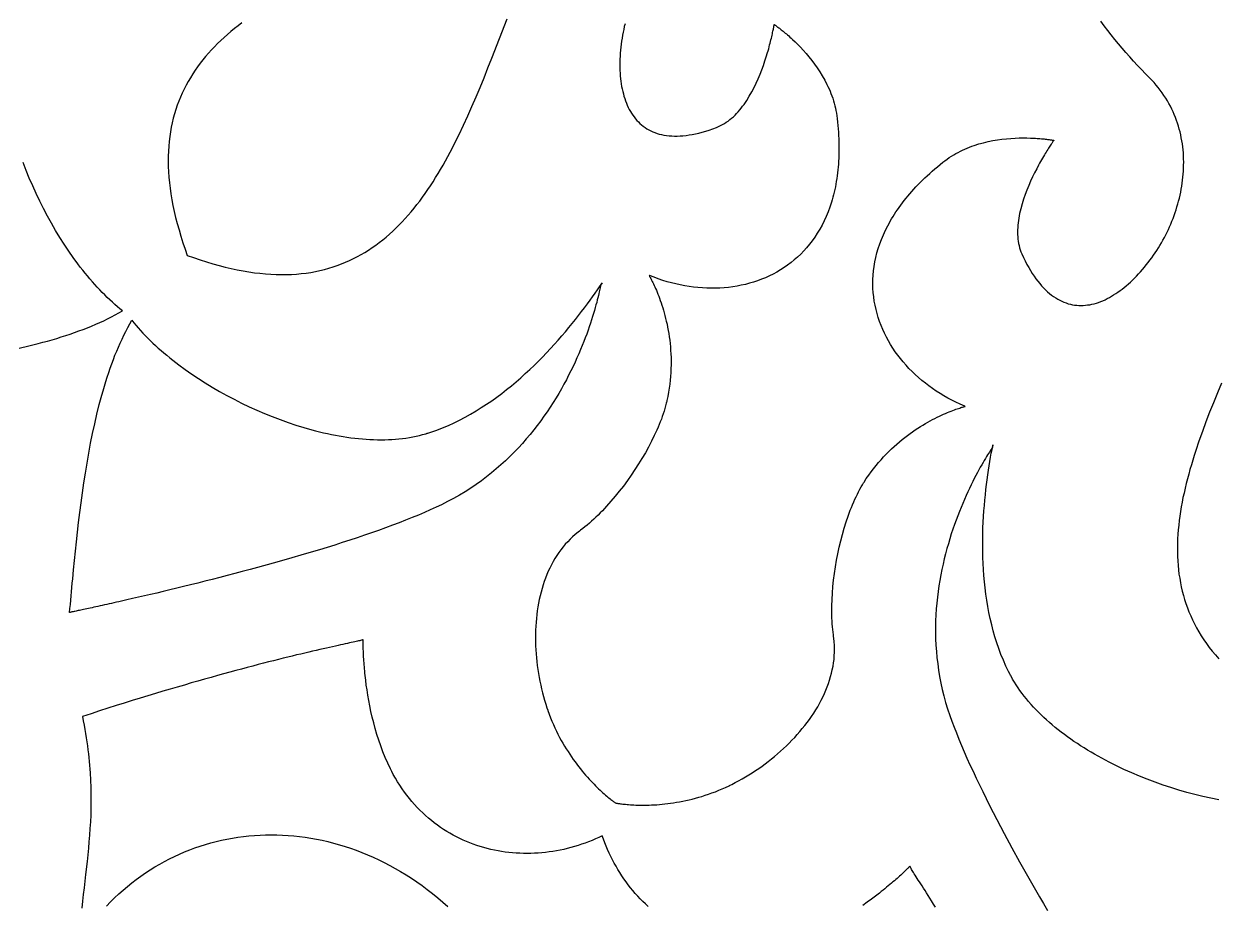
# Model space of a CAD drawing. Extents: x -555 to 555, y -555 to 555.
# Drawn here: x -144.4 to -9.9, y -199.1 to -99.9 of the extents above; entities that cross this region are included whole.
import ezdxf

# ---------------------------------------------------------------- set-up
doc = ezdxf.new("R2010")
doc.units = 0
doc.layers.add('PLAN_1', color=18, linetype='CONTINUOUS')

msp = doc.modelspace()

# ---------------------------------------------------------------- linework, layer by layer
at = {"layer": 'PLAN_1'}
for points in [[(-119.85, -99.8), (-120.26, -100.12), (-120.67, -100.44), (-121.06, -100.76), (-121.45, -101.1), (-121.83, -101.43), (-122.2, -101.78), (-122.56, -102.13), (-122.91, -102.48), (-123.25, -102.84), (-123.59, -103.21), (-123.91, -103.58), (-124.22, -103.96), (-124.53, -104.35), (-124.82, -104.74), (-125.1, -105.14), (-125.37, -105.55), (-125.63, -105.97), (-125.88, -106.39), (-126.11, -106.82), (-126.34, -107.26), (-126.55, -107.7), (-126.75, -108.15), (-126.93, -108.61), (-127.11, -109.08), (-127.27, -109.56), (-127.42, -110.05), (-127.55, -110.54), (-127.68, -111.04), (-127.78, -111.55), (-127.88, -112.07), (-127.96, -112.6), (-128.02, -113.14), (-128.07, -113.69), (-128.11, -114.24), (-128.13, -114.81), (-128.13, -115.39), (-128.12, -115.97), (-128.09, -116.57), (-128.05, -117.17), (-127.99, -117.79), (-127.92, -118.42), (-127.83, -119.05), (-127.72, -119.7), (-127.59, -120.36), (-127.45, -121.03), (-127.29, -121.71), (-127.11, -122.4), (-126.91, -123.1), (-126.7, -123.81), (-126.47, -124.54), (-126.22, -125.28), (-125.99, -125.99), (-125.28, -126.22), (-124.54, -126.47), (-123.81, -126.7), (-123.1, -126.91), (-122.4, -127.11), (-121.71, -127.29), (-121.03, -127.45), (-120.36, -127.59), (-119.7, -127.72), (-119.05, -127.83), (-118.42, -127.92), (-117.79, -127.99), (-117.17, -128.05), (-116.57, -128.09), (-115.97, -128.12), (-115.39, -128.13), (-114.81, -128.13), (-114.24, -128.11), (-113.69, -128.07), (-113.14, -128.02), (-112.6, -127.96), (-112.07, -127.88), (-111.55, -127.78), (-111.04, -127.68), (-110.54, -127.55), (-110.05, -127.42), (-109.56, -127.27), (-109.08, -127.11), (-108.61, -126.93), (-108.15, -126.75), (-107.7, -126.55), (-107.26, -126.34), (-106.82, -126.11), (-106.39, -125.88), (-105.97, -125.63), (-105.55, -125.37), (-105.14, -125.1), (-104.74, -124.82), (-104.35, -124.53), (-103.96, -124.22), (-103.58, -123.91), (-103.21, -123.59), (-102.84, -123.25), (-102.48, -122.91), (-102.13, -122.56), (-101.78, -122.2), (-101.43, -121.83), (-101.1, -121.45), (-100.76, -121.06), (-100.44, -120.67), (-100.12, -120.26), (-99.8, -119.85), (-99.49, -119.43), (-99.18, -119), (-98.88, -118.57), (-98.59, -118.13), (-98.3, -117.68), (-98.01, -117.22), (-97.73, -116.76), (-97.45, -116.29), (-97.17, -115.82), (-96.9, -115.34), (-96.64, -114.85), (-96.37, -114.36), (-96.11, -113.87), (-95.86, -113.37), (-95.35, -112.35), (-94.86, -111.32), (-94.38, -110.27), (-93.91, -109.21), (-93.45, -108.14), (-93, -107.06), (-92.55, -105.97), (-92.11, -104.87), (-91.68, -103.77), (-90.81, -101.56), (-89.96, -99.35)], [(-76.67, -99.89), (-76.75, -100.21), (-76.82, -100.54), (-76.89, -100.86), (-76.95, -101.18), (-77, -101.51), (-77.05, -101.85), (-77.1, -102.2), (-77.14, -102.54), (-77.17, -102.87), (-77.2, -103.21), (-77.22, -103.54), (-77.24, -103.87), (-77.24, -104.2), (-77.25, -104.52), (-77.24, -104.84), (-77.24, -105.15), (-77.22, -105.47), (-77.2, -105.77), (-77.17, -106.08), (-77.14, -106.37), (-77.09, -106.67), (-77.05, -106.96), (-76.99, -107.24), (-76.93, -107.52), (-76.86, -107.8), (-76.79, -108.06), (-76.71, -108.33), (-76.62, -108.58), (-76.52, -108.83), (-76.42, -109.07), (-76.31, -109.31), (-76.19, -109.54), (-76.07, -109.77), (-75.94, -109.98), (-75.8, -110.19), (-75.65, -110.39), (-75.5, -110.59), (-75.34, -110.77), (-75.17, -110.95), (-75, -111.12), (-74.81, -111.28), (-74.62, -111.43), (-74.42, -111.57), (-74.22, -111.71), (-74, -111.83), (-73.78, -111.95), (-73.55, -112.05), (-73.31, -112.15), (-73.06, -112.24), (-72.81, -112.31), (-72.55, -112.38), (-72.28, -112.43), (-72, -112.48), (-71.71, -112.51), (-71.41, -112.53), (-71.11, -112.54), (-70.8, -112.54), (-70.47, -112.53), (-70.14, -112.51), (-69.8, -112.47), (-69.46, -112.42), (-69.1, -112.36), (-68.73, -112.29), (-68.36, -112.2), (-67.98, -112.1), (-67.58, -111.99), (-67.18, -111.86), (-66.77, -111.72), (-66.35, -111.57), (-66.13, -111.47), (-65.9, -111.37), (-65.68, -111.25), (-65.47, -111.13), (-65.26, -110.99), (-65.06, -110.85), (-64.86, -110.69), (-64.66, -110.53), (-64.47, -110.36), (-64.28, -110.18), (-64.1, -110), (-63.93, -109.8), (-63.75, -109.6), (-63.59, -109.4), (-63.42, -109.19), (-63.26, -108.97), (-63.11, -108.75), (-62.96, -108.52), (-62.67, -108.05), (-62.39, -107.57), (-62.14, -107.08), (-61.89, -106.58), (-61.67, -106.08), (-61.46, -105.58), (-61.26, -105.07), (-61.08, -104.58), (-60.91, -104.09), (-60.76, -103.61), (-60.62, -103.15), (-60.55, -102.93), (-60.49, -102.71), (-60.43, -102.5), (-60.38, -102.29), (-60.32, -102.09), (-60.27, -101.9), (-60.23, -101.71), (-60.18, -101.53), (-60.14, -101.36), (-60.11, -101.19), (-60.07, -101.04), (-60.04, -100.89), (-60.01, -100.75), (-59.98, -100.62), (-59.96, -100.51), (-59.94, -100.4), (-59.92, -100.31), (-59.9, -100.22), (-59.89, -100.15), (-59.88, -100.09), (-59.87, -100.04), (-59.87, -100.01), (-59.86, -99.99), (-59.86, -99.98), (-59.86, -99.98), (-59.84, -99.99), (-59.82, -100.01), (-59.79, -100.03), (-59.75, -100.06), (-59.7, -100.09), (-59.65, -100.13), (-59.59, -100.17), (-59.52, -100.23), (-59.44, -100.28), (-59.36, -100.34), (-59.27, -100.41), (-59.17, -100.49), (-59.07, -100.57), (-58.97, -100.65), (-58.86, -100.74), (-58.74, -100.84), (-58.62, -100.94), (-58.49, -101.04), (-58.36, -101.16), (-58.23, -101.27), (-58.09, -101.4), (-57.95, -101.52), (-57.81, -101.66), (-57.51, -101.94), (-57.21, -102.24), (-56.9, -102.55), (-56.59, -102.89), (-56.27, -103.25), (-55.96, -103.62), (-55.64, -104.02), (-55.33, -104.43), (-55.03, -104.85), (-54.74, -105.3), (-54.45, -105.76), (-54.18, -106.23), (-53.93, -106.72), (-53.81, -106.98), (-53.69, -107.23), (-53.58, -107.49), (-53.48, -107.75), (-53.38, -108.02), (-53.28, -108.29), (-53.19, -108.56), (-53.11, -108.84), (-53.04, -109.12), (-52.97, -109.4), (-52.91, -109.68), (-52.85, -109.97), (-52.81, -110.27), (-52.77, -110.56), (-52.73, -110.96), (-52.69, -111.35), (-52.66, -111.73), (-52.63, -112.12), (-52.61, -112.49), (-52.59, -112.87), (-52.58, -113.24), (-52.57, -113.6), (-52.57, -113.96), (-52.57, -114.32), (-52.58, -114.67), (-52.6, -115.02), (-52.61, -115.36), (-52.64, -115.7), (-52.66, -116.03), (-52.7, -116.36), (-52.73, -116.69), (-52.77, -117.01), (-52.82, -117.33), (-52.87, -117.64), (-52.92, -117.95), (-52.98, -118.25), (-53.05, -118.55), (-53.11, -118.85), (-53.19, -119.14), (-53.26, -119.43), (-53.34, -119.72), (-53.43, -119.99), (-53.61, -120.54), (-53.8, -121.07), (-54.02, -121.58), (-54.24, -122.08), (-54.48, -122.56), (-54.74, -123.03), (-55.01, -123.47), (-55.29, -123.91), (-55.58, -124.32), (-55.89, -124.72), (-56.21, -125.11), (-56.54, -125.47), (-56.88, -125.82), (-57.24, -126.16), (-57.6, -126.48), (-57.97, -126.78), (-58.36, -127.07), (-58.75, -127.35), (-59.15, -127.6), (-59.56, -127.85), (-59.98, -128.07), (-60.41, -128.28), (-60.84, -128.48), (-61.28, -128.66), (-61.73, -128.83), (-62.18, -128.98), (-62.64, -129.11), (-63.11, -129.24), (-63.58, -129.34), (-64.05, -129.43), (-64.53, -129.51), (-65.01, -129.57), (-65.5, -129.62), (-65.98, -129.65), (-66.48, -129.67), (-66.97, -129.67), (-67.46, -129.66), (-67.96, -129.64), (-68.46, -129.6), (-68.96, -129.55), (-69.46, -129.48), (-69.95, -129.4), (-70.45, -129.3), (-70.95, -129.19), (-71.44, -129.07), (-71.94, -128.93), (-72.43, -128.78), (-72.92, -128.62), (-73.4, -128.44), (-73.93, -128.24), (-73.96, -128.23), (-73.95, -128.25), (-73.93, -128.28), (-73.9, -128.33), (-73.87, -128.39), (-73.83, -128.47), (-73.78, -128.56), (-73.73, -128.66), (-73.67, -128.77), (-73.6, -128.9), (-73.54, -129.03), (-73.46, -129.18), (-73.39, -129.35), (-73.31, -129.52), (-73.23, -129.71), (-73.14, -129.9), (-73.06, -130.11), (-72.97, -130.33), (-72.88, -130.56), (-72.79, -130.8), (-72.7, -131.05), (-72.61, -131.31), (-72.52, -131.58), (-72.43, -131.86), (-72.34, -132.14), (-72.26, -132.44), (-72.18, -132.75), (-72.1, -133.06), (-72.02, -133.39), (-71.94, -133.72), (-71.87, -134.06), (-71.81, -134.41), (-71.75, -134.77), (-71.69, -135.13), (-71.64, -135.5), (-71.6, -135.88), (-71.56, -136.27), (-71.53, -136.66), (-71.51, -137.06), (-71.49, -137.47), (-71.48, -137.88), (-71.49, -138.3), (-71.5, -138.72), (-71.52, -139.15), (-71.54, -139.59), (-71.58, -140.03), (-71.63, -140.48), (-71.7, -140.93), (-71.77, -141.38), (-71.85, -141.84), (-71.95, -142.3), (-71.96, -142.36), (-71.97, -142.39), (-71.97, -142.41), (-71.99, -142.48), (-72.02, -142.62), (-72.1, -142.91), (-72.18, -143.2), (-72.27, -143.49), (-72.36, -143.79), (-72.47, -144.09), (-72.58, -144.39), (-72.7, -144.7), (-72.82, -145.01), (-72.95, -145.32), (-73.09, -145.63), (-73.23, -145.95), (-73.38, -146.26), (-73.69, -146.9), (-74.03, -147.54), (-74.38, -148.18), (-74.76, -148.82), (-75.15, -149.45), (-75.55, -150.08), (-75.98, -150.71), (-76.41, -151.32), (-76.86, -151.93), (-77.32, -152.52), (-77.78, -153.09), (-78.26, -153.65), (-78.74, -154.19), (-79.22, -154.71), (-79.46, -154.96), (-79.71, -155.2), (-79.95, -155.44), (-80.2, -155.67), (-80.44, -155.9), (-80.69, -156.12), (-80.93, -156.33), (-81.18, -156.53), (-81.42, -156.72), (-81.67, -156.91), (-81.73, -156.95), (-81.76, -156.98), (-81.8, -157.01), (-81.96, -157.13), (-82.27, -157.38), (-82.57, -157.64), (-82.86, -157.91), (-83.13, -158.2), (-83.4, -158.49), (-83.65, -158.79), (-83.9, -159.11), (-84.13, -159.43), (-84.36, -159.76), (-84.57, -160.1), (-84.77, -160.44), (-84.96, -160.8), (-85.14, -161.16), (-85.31, -161.53), (-85.48, -161.9), (-85.63, -162.29), (-85.77, -162.67), (-85.9, -163.07), (-86.02, -163.47), (-86.13, -163.87), (-86.23, -164.28), (-86.33, -164.7), (-86.41, -165.12), (-86.48, -165.54), (-86.55, -165.97), (-86.61, -166.4), (-86.65, -166.83), (-86.69, -167.27), (-86.72, -167.71), (-86.74, -168.15), (-86.75, -168.59), (-86.76, -169.03), (-86.75, -169.47), (-86.74, -169.92), (-86.72, -170.36), (-86.69, -170.81), (-86.65, -171.26), (-86.6, -171.7), (-86.55, -172.15), (-86.49, -172.59), (-86.42, -173.03), (-86.34, -173.47), (-86.26, -173.91), (-86.17, -174.34), (-86.07, -174.77), (-85.96, -175.2), (-85.85, -175.63), (-85.73, -176.05), (-85.6, -176.47), (-85.47, -176.88), (-85.4, -177.09), (-85.39, -177.12), (-85.38, -177.14), (-85.38, -177.16), (-85.36, -177.21), (-85.21, -177.62), (-85.06, -178.01), (-84.9, -178.4), (-84.74, -178.78), (-84.57, -179.15), (-84.4, -179.51), (-84.22, -179.87), (-84.04, -180.22), (-83.86, -180.56), (-83.67, -180.89), (-83.48, -181.21), (-83.29, -181.53), (-83.09, -181.83), (-82.9, -182.13), (-82.7, -182.43), (-82.5, -182.71), (-82.3, -182.99), (-82.1, -183.25), (-81.9, -183.51), (-81.7, -183.77), (-81.5, -184.01), (-81.3, -184.25), (-81.11, -184.47), (-80.91, -184.69), (-80.72, -184.91), (-80.53, -185.11), (-80.35, -185.31), (-80.16, -185.49), (-79.98, -185.68), (-79.81, -185.85), (-79.64, -186.01), (-79.47, -186.17), (-79.31, -186.32), (-79.16, -186.46), (-79.01, -186.59), (-78.86, -186.71), (-78.73, -186.83), (-78.6, -186.94), (-78.48, -187.04), (-78.36, -187.13), (-78.25, -187.21), (-78.16, -187.29), (-78.07, -187.36), (-77.99, -187.42), (-77.92, -187.47), (-77.85, -187.51), (-77.8, -187.55), (-77.76, -187.58), (-77.74, -187.6), (-77.72, -187.61), (-77.71, -187.61), (-77.71, -187.62), (-77.69, -187.62), (-77.65, -187.63), (-77.6, -187.63), (-77.54, -187.64), (-77.47, -187.66), (-77.38, -187.67), (-77.28, -187.68), (-77.17, -187.7), (-77.05, -187.71), (-76.91, -187.73), (-76.77, -187.75), (-76.61, -187.76), (-76.44, -187.78), (-76.26, -187.79), (-76.07, -187.8), (-75.87, -187.82), (-75.66, -187.83), (-75.44, -187.84), (-75.22, -187.84), (-74.98, -187.85), (-74.73, -187.85), (-74.48, -187.85), (-74.22, -187.85), (-73.95, -187.84), (-73.67, -187.83), (-73.38, -187.81), (-73.09, -187.8), (-72.79, -187.77), (-72.48, -187.75), (-72.17, -187.71), (-71.85, -187.68), (-71.53, -187.63), (-71.2, -187.59), (-70.86, -187.53), (-70.52, -187.47), (-70.17, -187.41), (-69.82, -187.33), (-69.46, -187.25), (-69.11, -187.17), (-68.74, -187.07), (-68.37, -186.97), (-68, -186.86), (-67.63, -186.74), (-67.25, -186.61), (-66.88, -186.48), (-66.49, -186.34), (-66.11, -186.18), (-65.73, -186.02), (-65.34, -185.85), (-64.95, -185.67), (-64.9, -185.64), (-64.88, -185.63), (-64.86, -185.62), (-64.83, -185.61), (-64.64, -185.51), (-64.25, -185.31), (-63.87, -185.11), (-63.48, -184.89), (-63.1, -184.67), (-62.72, -184.44), (-62.35, -184.21), (-61.98, -183.96), (-61.61, -183.71), (-61.24, -183.46), (-60.88, -183.19), (-60.53, -182.92), (-60.17, -182.65), (-59.83, -182.37), (-59.49, -182.08), (-59.15, -181.78), (-58.82, -181.48), (-58.49, -181.18), (-58.18, -180.87), (-57.87, -180.55), (-57.56, -180.23), (-57.27, -179.91), (-56.98, -179.57), (-56.7, -179.24), (-56.42, -178.9), (-56.16, -178.56), (-55.9, -178.21), (-55.66, -177.86), (-55.42, -177.5), (-55.19, -177.14), (-54.97, -176.78), (-54.77, -176.42), (-54.57, -176.05), (-54.38, -175.68), (-54.21, -175.3), (-54.04, -174.92), (-53.89, -174.54), (-53.75, -174.16), (-53.62, -173.78), (-53.51, -173.39), (-53.41, -173), (-53.32, -172.61), (-53.24, -172.22), (-53.18, -171.83), (-53.13, -171.44), (-53.1, -171.04), (-53.08, -170.65), (-53.07, -170.25), (-53.09, -169.85), (-53.11, -169.46), (-53.15, -169.06), (-53.18, -168.86), (-53.19, -168.81), (-53.19, -168.77), (-53.2, -168.7), (-53.24, -168.39), (-53.28, -168.08), (-53.31, -167.77), (-53.33, -167.45), (-53.35, -167.12), (-53.37, -166.79), (-53.38, -166.45), (-53.38, -166.11), (-53.38, -165.76), (-53.38, -165.41), (-53.35, -164.7), (-53.31, -163.98), (-53.25, -163.25), (-53.18, -162.52), (-53.08, -161.78), (-52.97, -161.03), (-52.84, -160.29), (-52.7, -159.55), (-52.54, -158.82), (-52.37, -158.09), (-52.18, -157.37), (-51.98, -156.67), (-51.77, -155.98), (-51.54, -155.31), (-51.42, -154.98), (-51.3, -154.66), (-51.17, -154.34), (-51.04, -154.03), (-50.91, -153.72), (-50.78, -153.42), (-50.64, -153.13), (-50.5, -152.84), (-50.36, -152.57), (-50.22, -152.3), (-50.07, -152.03), (-49.92, -151.78), (-49.84, -151.66), (-49.81, -151.59), (-49.8, -151.58), (-49.78, -151.55), (-49.75, -151.5), (-49.49, -151.1), (-49.22, -150.72), (-48.95, -150.35), (-48.68, -149.98), (-48.4, -149.63), (-48.11, -149.29), (-47.83, -148.97), (-47.54, -148.65), (-47.24, -148.34), (-46.95, -148.04), (-46.65, -147.76), (-46.35, -147.48), (-46.06, -147.22), (-45.76, -146.96), (-45.46, -146.71), (-45.16, -146.48), (-44.86, -146.25), (-44.56, -146.03), (-44.27, -145.82), (-43.97, -145.62), (-43.68, -145.43), (-43.4, -145.24), (-43.11, -145.07), (-42.83, -144.9), (-42.56, -144.74), (-42.28, -144.59), (-42.02, -144.45), (-41.76, -144.32), (-41.51, -144.19), (-41.26, -144.07), (-41.02, -143.96), (-40.79, -143.85), (-40.56, -143.75), (-40.34, -143.66), (-40.14, -143.57), (-39.94, -143.49), (-39.75, -143.42), (-39.57, -143.35), (-39.4, -143.29), (-39.24, -143.24), (-39.1, -143.19), (-38.96, -143.15), (-38.84, -143.11), (-38.73, -143.07), (-38.64, -143.04), (-38.55, -143.02), (-38.49, -143), (-38.43, -142.99), (-38.39, -142.98), (-38.37, -142.97), (-38.4, -142.95), (-38.92, -142.73), (-39.39, -142.51), (-39.85, -142.28), (-40.3, -142.04), (-40.75, -141.79), (-41.19, -141.52), (-41.61, -141.25), (-42.03, -140.96), (-42.44, -140.67), (-42.84, -140.36), (-43.23, -140.05), (-43.61, -139.72), (-43.98, -139.39), (-44.34, -139.05), (-44.69, -138.7), (-45.02, -138.34), (-45.34, -137.97), (-45.65, -137.59), (-45.95, -137.21), (-46.23, -136.81), (-46.5, -136.41), (-46.76, -136.01), (-47, -135.59), (-47.23, -135.17), (-47.45, -134.74), (-47.64, -134.31), (-47.83, -133.87), (-48, -133.43), (-48.15, -132.97), (-48.28, -132.52), (-48.4, -132.06), (-48.51, -131.59), (-48.59, -131.12), (-48.66, -130.64), (-48.71, -130.16), (-48.74, -129.68), (-48.75, -129.19), (-48.74, -128.7), (-48.72, -128.21), (-48.67, -127.71), (-48.61, -127.21), (-48.52, -126.71), (-48.41, -126.2), (-48.29, -125.7), (-48.14, -125.19), (-47.97, -124.68), (-47.78, -124.17), (-47.57, -123.66), (-47.33, -123.14), (-47.07, -122.63), (-46.93, -122.37), (-46.79, -122.11), (-46.64, -121.86), (-46.48, -121.6), (-46.32, -121.34), (-46.15, -121.08), (-45.98, -120.83), (-45.8, -120.57), (-45.61, -120.31), (-45.42, -120.06), (-45.22, -119.8), (-45.02, -119.54), (-44.81, -119.29), (-44.59, -119.03), (-44.37, -118.77), (-44.14, -118.52), (-43.9, -118.26), (-43.66, -118.01), (-43.41, -117.76), (-43.15, -117.5), (-42.89, -117.25), (-42.62, -117), (-42.35, -116.74), (-42.06, -116.49), (-41.78, -116.24), (-41.48, -115.99), (-41.18, -115.74), (-40.87, -115.49), (-40.63, -115.31), (-40.39, -115.14), (-40.15, -114.97), (-39.9, -114.81), (-39.65, -114.66), (-39.4, -114.51), (-39.15, -114.38), (-38.89, -114.25), (-38.64, -114.12), (-38.38, -114.01), (-38.12, -113.89), (-37.86, -113.79), (-37.59, -113.69), (-37.33, -113.6), (-36.8, -113.43), (-36.28, -113.29), (-35.75, -113.16), (-35.23, -113.05), (-34.71, -112.97), (-34.21, -112.9), (-33.71, -112.84), (-33.22, -112.8), (-32.74, -112.77), (-32.28, -112.75), (-31.84, -112.75), (-31.41, -112.75), (-31, -112.76), (-30.81, -112.77), (-30.62, -112.78), (-30.44, -112.79), (-30.26, -112.8), (-30.09, -112.81), (-29.93, -112.82), (-29.77, -112.84), (-29.62, -112.85), (-29.47, -112.87), (-29.34, -112.88), (-29.21, -112.9), (-29.09, -112.91), (-28.98, -112.93), (-28.88, -112.94), (-28.79, -112.95), (-28.7, -112.97), (-28.62, -112.98), (-28.56, -112.99), (-28.5, -113), (-28.45, -113.01), (-28.42, -113.02), (-28.39, -113.02), (-28.37, -113.02), (-28.37, -113.02), (-28.37, -113.03), (-28.38, -113.05), (-28.4, -113.08), (-28.43, -113.12), (-28.47, -113.17), (-28.51, -113.23), (-28.56, -113.3), (-28.61, -113.38), (-28.67, -113.47), (-28.74, -113.57), (-28.81, -113.68), (-28.89, -113.79), (-28.97, -113.92), (-29.05, -114.05), (-29.14, -114.2), (-29.23, -114.35), (-29.33, -114.51), (-29.43, -114.67), (-29.53, -114.84), (-29.64, -115.02), (-29.75, -115.21), (-29.86, -115.4), (-29.97, -115.6), (-30.08, -115.8), (-30.3, -116.23), (-30.53, -116.67), (-30.76, -117.14), (-30.98, -117.62), (-31.2, -118.11), (-31.4, -118.62), (-31.6, -119.13), (-31.78, -119.65), (-31.95, -120.18), (-32.09, -120.72), (-32.22, -121.25), (-32.27, -121.52), (-32.32, -121.79), (-32.36, -122.05), (-32.39, -122.32), (-32.42, -122.58), (-32.44, -122.85), (-32.45, -123.11), (-32.46, -123.37), (-32.45, -123.63), (-32.44, -123.88), (-32.41, -124.13), (-32.38, -124.38), (-32.34, -124.63), (-32.29, -124.87), (-32.22, -125.11), (-32.15, -125.35), (-32.07, -125.58), (-31.97, -125.81), (-31.78, -126.21), (-31.59, -126.6), (-31.4, -126.98), (-31.2, -127.33), (-31, -127.68), (-30.8, -128), (-30.59, -128.31), (-30.38, -128.61), (-30.17, -128.89), (-29.96, -129.15), (-29.74, -129.4), (-29.52, -129.64), (-29.3, -129.86), (-29.08, -130.07), (-28.85, -130.26), (-28.62, -130.44), (-28.4, -130.61), (-28.16, -130.76), (-27.93, -130.9), (-27.7, -131.03), (-27.46, -131.14), (-27.23, -131.24), (-26.99, -131.33), (-26.75, -131.41), (-26.51, -131.47), (-26.27, -131.52), (-26.03, -131.56), (-25.78, -131.59), (-25.54, -131.6), (-25.3, -131.61), (-25.05, -131.6), (-24.81, -131.58), (-24.56, -131.55), (-24.32, -131.52), (-24.07, -131.47), (-23.83, -131.41), (-23.58, -131.34), (-23.34, -131.26), (-23.09, -131.16), (-22.85, -131.07), (-22.6, -130.96), (-22.36, -130.84), (-22.11, -130.71), (-21.87, -130.57), (-21.63, -130.43), (-21.39, -130.27), (-21.15, -130.11), (-20.91, -129.94), (-20.68, -129.76), (-20.44, -129.57), (-20.21, -129.38), (-19.97, -129.18), (-19.74, -128.97), (-19.51, -128.75), (-19.28, -128.53), (-19.06, -128.3), (-18.83, -128.06), (-18.61, -127.82), (-18.39, -127.57), (-18.17, -127.31), (-17.96, -127.05), (-17.75, -126.78), (-17.54, -126.51), (-17.33, -126.23), (-17.14, -125.96), (-16.95, -125.69), (-16.77, -125.41), (-16.59, -125.13), (-16.41, -124.85), (-16.24, -124.56), (-16.08, -124.27), (-15.92, -123.97), (-15.76, -123.67), (-15.61, -123.37), (-15.47, -123.06), (-15.33, -122.75), (-15.19, -122.44), (-15.06, -122.12), (-14.94, -121.81), (-14.82, -121.49), (-14.71, -121.16), (-14.6, -120.84), (-14.5, -120.51), (-14.4, -120.18), (-14.31, -119.85), (-14.23, -119.52), (-14.15, -119.19), (-14.08, -118.85), (-14.02, -118.51), (-13.96, -118.18), (-13.91, -117.84), (-13.86, -117.5), (-13.82, -117.16), (-13.79, -116.82), (-13.77, -116.48), (-13.75, -116.14), (-13.75, -115.8), (-13.74, -115.46), (-13.75, -115.11), (-13.76, -114.77), (-13.78, -114.43), (-13.81, -114.1), (-13.85, -113.76), (-13.89, -113.42), (-13.94, -113.08), (-14.01, -112.75), (-14.07, -112.41), (-14.15, -112.08), (-14.24, -111.75), (-14.33, -111.42), (-14.43, -111.1), (-14.55, -110.77), (-14.67, -110.45), (-14.8, -110.13), (-14.93, -109.81), (-15.08, -109.5), (-15.24, -109.18), (-15.4, -108.87), (-15.58, -108.57), (-15.76, -108.27), (-15.96, -107.97), (-16.16, -107.67), (-16.38, -107.38), (-16.6, -107.09), (-16.84, -106.81), (-17.08, -106.53), (-17.34, -106.25), (-17.6, -105.98), (-18.05, -105.52), (-18.5, -105.06), (-18.94, -104.59), (-19.38, -104.12), (-19.81, -103.64), (-20.24, -103.15), (-20.66, -102.66), (-21.08, -102.16), (-21.49, -101.66), (-21.9, -101.16), (-22.3, -100.65), (-22.69, -100.14), (-23.08, -99.62)], [(-144.92, -136.41), (-143.84, -136.16), (-142.77, -135.89), (-142.24, -135.75), (-141.72, -135.61), (-141.2, -135.46), (-140.68, -135.31), (-140.17, -135.15), (-139.67, -134.99), (-139.16, -134.82), (-138.67, -134.65), (-138.18, -134.48), (-137.7, -134.3), (-137.22, -134.12), (-136.75, -133.93), (-136.29, -133.73), (-135.84, -133.53), (-135.39, -133.33), (-134.95, -133.11), (-134.52, -132.9), (-134.1, -132.68), (-133.68, -132.45), (-133.28, -132.22), (-133.56, -131.99), (-133.85, -131.75), (-134.14, -131.5), (-134.42, -131.24), (-134.71, -130.98), (-134.99, -130.71), (-135.28, -130.43), (-135.56, -130.15), (-135.84, -129.85), (-136.12, -129.55), (-136.4, -129.25), (-136.67, -128.93), (-136.95, -128.62), (-137.22, -128.29), (-137.49, -127.96), (-137.76, -127.62), (-138.03, -127.28), (-138.3, -126.93), (-138.82, -126.21), (-139.33, -125.48), (-139.84, -124.72), (-140.33, -123.95), (-140.81, -123.16), (-141.28, -122.36), (-141.73, -121.54), (-142.17, -120.71), (-142.6, -119.86), (-143, -119.01), (-143.39, -118.15), (-143.77, -117.28), (-144.12, -116.4), (-144.46, -115.52)], [(-9.49, -140.37), (-9.94, -141.46), (-10.39, -142.55), (-10.82, -143.63), (-11.24, -144.71), (-11.64, -145.79), (-12.02, -146.87), (-12.38, -147.94), (-12.55, -148.48), (-12.72, -149.01), (-12.88, -149.54), (-13.04, -150.08), (-13.18, -150.61), (-13.32, -151.14), (-13.46, -151.66), (-13.59, -152.19), (-13.7, -152.72), (-13.82, -153.24), (-13.92, -153.76), (-14.01, -154.28), (-14.1, -154.8), (-14.18, -155.32), (-14.24, -155.83), (-14.3, -156.34), (-14.35, -156.85), (-14.39, -157.36), (-14.42, -157.87), (-14.44, -158.37), (-14.45, -158.88), (-14.45, -159.38), (-14.43, -159.87), (-14.41, -160.37), (-14.37, -160.86), (-14.33, -161.35), (-14.27, -161.84), (-14.19, -162.32), (-14.11, -162.81), (-14.01, -163.29), (-13.9, -163.76), (-13.78, -164.24), (-13.64, -164.71), (-13.49, -165.17), (-13.33, -165.64), (-13.15, -166.1), (-12.95, -166.56), (-12.75, -167.01), (-12.52, -167.46), (-12.28, -167.91), (-12.03, -168.36), (-11.76, -168.8), (-11.48, -169.24), (-11.17, -169.67), (-10.86, -170.1), (-10.52, -170.53), (-10.17, -170.95), (-9.8, -171.37)], [(-9.8, -187.25), (-10.69, -187.07), (-11.58, -186.88), (-12.48, -186.66), (-13.38, -186.42), (-14.28, -186.16), (-15.18, -185.88), (-16.07, -185.59), (-16.97, -185.27), (-17.85, -184.94), (-18.73, -184.59), (-19.6, -184.22), (-20.47, -183.83), (-21.32, -183.43), (-22.15, -183.01), (-22.98, -182.57), (-23.78, -182.12), (-24.18, -181.89), (-24.57, -181.65), (-24.96, -181.41), (-25.35, -181.17), (-25.72, -180.92), (-26.1, -180.67), (-26.46, -180.42), (-26.83, -180.16), (-27.18, -179.9), (-27.53, -179.64), (-27.88, -179.37), (-28.22, -179.1), (-28.55, -178.82), (-28.87, -178.54), (-29.19, -178.26), (-29.5, -177.98), (-29.8, -177.69), (-30.1, -177.4), (-30.39, -177.1), (-30.67, -176.81), (-30.94, -176.51), (-31.21, -176.2), (-31.46, -175.9), (-31.71, -175.59), (-31.95, -175.28), (-32.18, -174.96), (-32.4, -174.64), (-32.61, -174.32), (-32.81, -174), (-33.01, -173.67), (-33.19, -173.35), (-33.23, -173.26), (-33.25, -173.24), (-33.25, -173.23), (-33.26, -173.21), (-33.3, -173.13), (-33.46, -172.82), (-33.77, -172.19), (-34.05, -171.54), (-34.32, -170.89), (-34.57, -170.23), (-34.79, -169.57), (-35.01, -168.9), (-35.2, -168.22), (-35.37, -167.54), (-35.54, -166.85), (-35.68, -166.17), (-35.81, -165.48), (-35.92, -164.78), (-36.02, -164.09), (-36.11, -163.4), (-36.18, -162.71), (-36.25, -162.02), (-36.3, -161.33), (-36.33, -160.64), (-36.36, -159.96), (-36.38, -159.28), (-36.38, -158.61), (-36.38, -157.95), (-36.37, -157.29), (-36.35, -156.63), (-36.32, -155.99), (-36.28, -155.35), (-36.24, -154.73), (-36.19, -154.11), (-36.14, -153.51), (-36.08, -152.92), (-36.02, -152.34), (-35.95, -151.77), (-35.88, -151.22), (-35.81, -150.68), (-35.73, -150.16), (-35.65, -149.65), (-35.57, -149.16), (-35.49, -148.69), (-35.41, -148.24), (-35.33, -147.81), (-35.25, -147.4), (-35.23, -147.31), (-35.29, -147.61), (-35.3, -147.62), (-35.31, -147.63), (-35.32, -147.65), (-35.33, -147.67), (-35.35, -147.7), (-35.38, -147.74), (-35.4, -147.77), (-35.43, -147.82), (-35.47, -147.87), (-35.54, -147.98), (-35.62, -148.11), (-35.72, -148.26), (-35.83, -148.43), (-35.94, -148.62), (-36.07, -148.82), (-36.2, -149.05), (-36.34, -149.29), (-36.49, -149.55), (-36.65, -149.82), (-36.81, -150.11), (-36.98, -150.42), (-37.15, -150.75), (-37.33, -151.09), (-37.51, -151.44), (-37.69, -151.81), (-37.88, -152.2), (-38.06, -152.6), (-38.25, -153.01), (-38.44, -153.44), (-38.63, -153.88), (-38.82, -154.34), (-39.01, -154.8), (-39.2, -155.29), (-39.38, -155.78), (-39.57, -156.28), (-39.74, -156.8), (-39.92, -157.33), (-40.09, -157.87), (-40.25, -158.42), (-40.41, -158.98), (-40.56, -159.55), (-40.71, -160.13), (-40.85, -160.72), (-40.98, -161.32), (-41.1, -161.93), (-41.21, -162.55), (-41.31, -163.18), (-41.4, -163.81), (-41.48, -164.46), (-41.55, -165.11), (-41.61, -165.76), (-41.65, -166.43), (-41.68, -167.1), (-41.69, -167.78), (-41.69, -168.46), (-41.68, -169.15), (-41.65, -169.84), (-41.6, -170.54), (-41.54, -171.25), (-41.45, -171.95), (-41.35, -172.67), (-41.23, -173.38), (-41.1, -174.11), (-40.94, -174.83), (-40.76, -175.56), (-40.56, -176.29), (-40.33, -177.02), (-40.09, -177.75), (-39.86, -178.4), (-39.61, -179.06), (-39.34, -179.73), (-39.07, -180.42), (-38.77, -181.12), (-38.47, -181.84), (-38.15, -182.56), (-37.82, -183.3), (-37.47, -184.04), (-37.12, -184.8), (-36.75, -185.56), (-36.38, -186.33), (-35.99, -187.1), (-35.6, -187.88), (-35.2, -188.67), (-34.79, -189.46), (-34.38, -190.25), (-33.95, -191.05), (-33.1, -192.64), (-32.22, -194.23), (-31.34, -195.82), (-30.44, -197.39), (-30, -198.17), (-29.55, -198.94), (-29.1, -199.7)], [(-74.07, -199.26), (-74.38, -198.97), (-74.67, -198.69), (-74.96, -198.39), (-75.24, -198.09), (-75.52, -197.78), (-75.79, -197.46), (-76.05, -197.14), (-76.3, -196.81), (-76.55, -196.48), (-76.79, -196.14), (-77.03, -195.8), (-77.25, -195.45), (-77.47, -195.09), (-77.68, -194.73), (-77.89, -194.37), (-78.09, -194), (-78.27, -193.62), (-78.46, -193.25), (-78.63, -192.86), (-78.79, -192.48), (-78.95, -192.09), (-79.1, -191.69), (-79.24, -191.29), (-79.62, -191.48), (-80, -191.65), (-80.39, -191.82), (-80.78, -191.97), (-81.17, -192.12), (-81.57, -192.26), (-81.96, -192.39), (-82.36, -192.52), (-82.77, -192.63), (-83.17, -192.73), (-83.58, -192.83), (-83.98, -192.92), (-84.39, -192.99), (-84.8, -193.06), (-85.21, -193.12), (-85.63, -193.17), (-86.04, -193.22), (-86.45, -193.25), (-86.87, -193.27), (-87.28, -193.29), (-87.69, -193.29), (-88.11, -193.29), (-88.52, -193.27), (-88.93, -193.25), (-89.34, -193.22), (-89.75, -193.18), (-90.16, -193.13), (-90.57, -193.07), (-90.97, -193), (-91.38, -192.92), (-91.78, -192.83), (-92.18, -192.73), (-92.58, -192.63), (-92.98, -192.51), (-93.37, -192.38), (-93.76, -192.25), (-94.14, -192.1), (-94.53, -191.95), (-94.91, -191.78), (-95.29, -191.61), (-95.66, -191.42), (-96.03, -191.23), (-96.39, -191.02), (-96.75, -190.81), (-97.11, -190.58), (-97.46, -190.35), (-97.81, -190.1), (-98.15, -189.85), (-98.48, -189.58), (-98.81, -189.31), (-99.14, -189.02), (-99.46, -188.73), (-99.77, -188.42), (-100.08, -188.11), (-100.38, -187.78), (-100.67, -187.45), (-100.96, -187.1), (-101.24, -186.74), (-101.51, -186.38), (-101.78, -186), (-102.04, -185.61), (-102.29, -185.21), (-102.53, -184.81), (-102.77, -184.39), (-102.93, -184.08), (-103.09, -183.76), (-103.39, -183.13), (-103.68, -182.49), (-103.94, -181.84), (-104.18, -181.19), (-104.41, -180.54), (-104.62, -179.89), (-104.81, -179.24), (-104.98, -178.59), (-105.14, -177.95), (-105.29, -177.31), (-105.42, -176.69), (-105.53, -176.08), (-105.64, -175.48), (-105.73, -174.89), (-105.81, -174.33), (-105.88, -173.78), (-105.91, -173.51), (-105.94, -173.25), (-105.97, -173), (-105.99, -172.75), (-106.01, -172.51), (-106.03, -172.27), (-106.05, -172.04), (-106.07, -171.82), (-106.08, -171.61), (-106.1, -171.4), (-106.11, -171.2), (-106.12, -171.01), (-106.13, -170.83), (-106.14, -170.65), (-106.14, -170.49), (-106.15, -170.33), (-106.15, -170.18), (-106.16, -170.04), (-106.16, -169.91), (-106.16, -169.8), (-106.17, -169.69), (-106.17, -169.59), (-106.17, -169.5), (-106.17, -169.42), (-106.17, -169.36), (-106.17, -169.3), (-106.17, -169.26), (-106.17, -169.23), (-106.17, -169.21), (-106.17, -169.21), (-106.17, -169.22), (-106.2, -169.23), (-106.24, -169.25), (-106.3, -169.27), (-106.37, -169.29), (-106.45, -169.31), (-106.56, -169.34), (-106.68, -169.37), (-106.81, -169.4), (-106.96, -169.43), (-107.12, -169.47), (-107.3, -169.51), (-107.5, -169.55), (-107.71, -169.6), (-107.94, -169.65), (-108.18, -169.7), (-108.44, -169.76), (-108.71, -169.82), (-109, -169.88), (-109.3, -169.95), (-109.62, -170.02), (-109.96, -170.09), (-110.31, -170.17), (-110.67, -170.25), (-111.05, -170.34), (-111.45, -170.43), (-111.86, -170.53), (-112.29, -170.63), (-112.73, -170.73), (-113.19, -170.84), (-113.66, -170.95), (-114.15, -171.07), (-114.65, -171.19), (-115.17, -171.32), (-115.7, -171.45), (-116.25, -171.59), (-116.82, -171.73), (-117.4, -171.88), (-117.99, -172.03), (-118.6, -172.19), (-119.23, -172.36), (-119.87, -172.53), (-120.52, -172.7), (-121.19, -172.88), (-121.88, -173.07), (-122.58, -173.27), (-123.3, -173.47), (-124.03, -173.67), (-124.78, -173.88), (-125.54, -174.1), (-126.31, -174.33), (-127.11, -174.56), (-127.91, -174.8), (-128.74, -175.04), (-129.57, -175.29), (-130.42, -175.55), (-131.29, -175.82), (-132.17, -176.09), (-133.07, -176.37), (-133.98, -176.65), (-134.91, -176.95), (-135.85, -177.25), (-136.81, -177.56), (-137.78, -177.88), (-137.69, -178.36), (-137.59, -178.85), (-137.51, -179.32), (-137.43, -179.79), (-137.36, -180.26), (-137.29, -180.72), (-137.22, -181.17), (-137.17, -181.62), (-137.11, -182.06), (-137.07, -182.5), (-137.02, -182.94), (-136.98, -183.36), (-136.95, -183.79), (-136.92, -184.21), (-136.87, -185.04), (-136.84, -185.85), (-136.83, -186.65), (-136.83, -187.43), (-136.84, -188.21), (-136.86, -188.97), (-136.89, -189.73), (-136.94, -190.48), (-136.99, -191.23), (-137.05, -191.97), (-137.12, -192.7), (-137.27, -194.18), (-137.44, -195.65), (-137.61, -197.15), (-137.69, -197.9), (-137.78, -198.67), (-137.86, -199.44)], [(-135.08, -199.21), (-134.63, -198.74), (-134.17, -198.28), (-133.69, -197.84), (-133.21, -197.41), (-132.72, -197), (-132.23, -196.6), (-131.72, -196.21), (-131.21, -195.83), (-130.69, -195.48), (-130.16, -195.13), (-129.62, -194.8), (-129.08, -194.48), (-128.53, -194.18), (-127.98, -193.89), (-127.42, -193.62), (-126.85, -193.36), (-126.28, -193.11), (-125.7, -192.88), (-125.11, -192.66), (-124.52, -192.46), (-123.93, -192.28), (-123.33, -192.1), (-122.73, -191.95), (-122.12, -191.8), (-121.51, -191.67), (-120.9, -191.56), (-120.28, -191.46), (-119.66, -191.38), (-119.04, -191.31), (-118.41, -191.26), (-117.78, -191.22), (-117.15, -191.2), (-116.52, -191.19), (-115.88, -191.2), (-115.25, -191.22), (-114.61, -191.26), (-113.97, -191.31), (-113.33, -191.38), (-112.69, -191.46), (-112.05, -191.56), (-111.41, -191.68), (-110.77, -191.81), (-110.13, -191.96), (-109.49, -192.12), (-108.85, -192.3), (-108.21, -192.49), (-107.58, -192.7), (-106.94, -192.93), (-106.31, -193.17), (-105.68, -193.43), (-105.05, -193.71), (-104.42, -194), (-103.8, -194.3), (-103.18, -194.63), (-102.56, -194.97), (-101.95, -195.32), (-101.34, -195.7), (-100.73, -196.08), (-100.13, -196.49), (-99.53, -196.91), (-98.94, -197.35), (-98.35, -197.81), (-97.77, -198.28), (-97.19, -198.77), (-96.62, -199.27)], [(-41.71, -199.32), (-41.92, -198.98), (-42.13, -198.64), (-42.33, -198.33), (-42.52, -198.03), (-42.71, -197.74), (-42.88, -197.46), (-43.05, -197.2), (-43.21, -196.95), (-43.36, -196.71), (-43.5, -196.49), (-43.64, -196.28), (-43.76, -196.09), (-43.88, -195.91), (-43.99, -195.74), (-44.09, -195.58), (-44.18, -195.44), (-44.26, -195.31), (-44.33, -195.19), (-44.39, -195.09), (-44.45, -195), (-44.49, -194.92), (-44.53, -194.85), (-44.56, -194.8), (-44.57, -194.76), (-44.58, -194.73), (-44.58, -194.72), (-44.58, -194.72), (-44.59, -194.73), (-44.62, -194.76), (-44.65, -194.79), (-44.68, -194.83), (-44.73, -194.87), (-44.78, -194.93), (-44.85, -194.99), (-44.92, -195.06), (-44.99, -195.13), (-45.08, -195.21), (-45.17, -195.3), (-45.27, -195.4), (-45.38, -195.5), (-45.5, -195.61), (-45.62, -195.72), (-45.75, -195.84), (-45.88, -195.96), (-46.03, -196.09), (-46.18, -196.22), (-46.33, -196.36), (-46.49, -196.5), (-46.66, -196.64), (-46.84, -196.79), (-47.02, -196.95), (-47.21, -197.1), (-47.4, -197.26), (-47.6, -197.42), (-47.8, -197.58), (-48.01, -197.75), (-48.45, -198.09), (-48.91, -198.43), (-49.39, -198.78), (-49.88, -199.13)]]:
    msp.add_lwpolyline(points, dxfattribs=at)
msp.add_lwpolyline([(-132.22, -133.28), (-131.99, -133.56), (-131.75, -133.85), (-131.5, -134.14), (-131.24, -134.42), (-130.98, -134.71), (-130.71, -134.99), (-130.43, -135.28), (-130.15, -135.56), (-129.85, -135.84), (-129.55, -136.12), (-129.25, -136.4), (-128.93, -136.67), (-128.62, -136.95), (-128.29, -137.22), (-127.96, -137.49), (-127.62, -137.76), (-127.28, -138.03), (-126.93, -138.3), (-126.21, -138.82), (-125.48, -139.33), (-124.72, -139.84), (-123.95, -140.33), (-123.16, -140.81), (-122.36, -141.28), (-121.54, -141.73), (-120.71, -142.17), (-119.86, -142.6), (-119.01, -143), (-118.15, -143.39), (-117.28, -143.77), (-116.4, -144.12), (-115.52, -144.46), (-114.63, -144.78), (-113.74, -145.07), (-112.85, -145.34), (-111.96, -145.6), (-111.52, -145.71), (-111.07, -145.82), (-110.63, -145.93), (-110.18, -146.03), (-109.74, -146.12), (-109.3, -146.21), (-108.86, -146.29), (-108.42, -146.36), (-107.99, -146.43), (-107.55, -146.49), (-107.12, -146.54), (-106.69, -146.59), (-106.26, -146.63), (-105.83, -146.66), (-105.41, -146.69), (-104.99, -146.71), (-104.57, -146.72), (-104.15, -146.72), (-103.74, -146.72), (-103.33, -146.71), (-102.93, -146.69), (-102.53, -146.66), (-102.13, -146.62), (-101.74, -146.58), (-101.35, -146.53), (-100.96, -146.47), (-100.58, -146.4), (-100.2, -146.33), (-99.83, -146.24), (-99.47, -146.15), (-99.11, -146.04), (-99.02, -146.02), (-98.99, -146.01), (-98.98, -146.01), (-98.96, -146), (-98.87, -145.97), (-98.54, -145.86), (-97.88, -145.63), (-97.22, -145.38), (-96.57, -145.11), (-95.93, -144.82), (-95.3, -144.51), (-94.68, -144.18), (-94.06, -143.84), (-93.45, -143.48), (-92.86, -143.11), (-92.27, -142.73), (-91.69, -142.33), (-91.12, -141.92), (-90.56, -141.5), (-90.01, -141.08), (-89.47, -140.64), (-88.93, -140.19), (-88.41, -139.74), (-87.9, -139.28), (-87.4, -138.82), (-86.91, -138.35), (-86.43, -137.88), (-85.96, -137.41), (-85.5, -136.93), (-85.06, -136.46), (-84.62, -135.98), (-84.19, -135.51), (-83.78, -135.04), (-83.38, -134.57), (-82.99, -134.1), (-82.61, -133.64), (-82.25, -133.19), (-81.9, -132.74), (-81.56, -132.3), (-81.23, -131.87), (-80.91, -131.44), (-80.61, -131.03), (-80.32, -130.63), (-80.05, -130.24), (-79.78, -129.86), (-79.54, -129.5), (-79.3, -129.15), (-79.25, -129.07), (-79.42, -129.33), (-79.42, -129.34), (-79.43, -129.36), (-79.43, -129.38), (-79.44, -129.41), (-79.44, -129.44), (-79.45, -129.48), (-79.46, -129.53), (-79.47, -129.58), (-79.48, -129.64), (-79.51, -129.77), (-79.54, -129.92), (-79.58, -130.09), (-79.62, -130.29), (-79.67, -130.5), (-79.73, -130.74), (-79.79, -130.99), (-79.86, -131.26), (-79.94, -131.55), (-80.03, -131.85), (-80.12, -132.17), (-80.22, -132.51), (-80.33, -132.86), (-80.44, -133.23), (-80.56, -133.61), (-80.7, -134), (-80.84, -134.4), (-80.99, -134.82), (-81.15, -135.24), (-81.32, -135.68), (-81.49, -136.13), (-81.68, -136.58), (-81.88, -137.05), (-82.09, -137.52), (-82.3, -138), (-82.53, -138.49), (-82.77, -138.98), (-83.02, -139.47), (-83.28, -139.98), (-83.56, -140.48), (-83.84, -140.99), (-84.14, -141.5), (-84.44, -142.02), (-84.76, -142.53), (-85.1, -143.05), (-85.44, -143.57), (-85.8, -144.08), (-86.17, -144.6), (-86.56, -145.11), (-86.95, -145.62), (-87.37, -146.13), (-87.79, -146.63), (-88.23, -147.13), (-88.68, -147.63), (-89.15, -148.12), (-89.64, -148.6), (-90.13, -149.08), (-90.65, -149.55), (-91.17, -150.01), (-91.72, -150.46), (-92.28, -150.9), (-92.85, -151.34), (-93.44, -151.76), (-94.05, -152.17), (-94.68, -152.57), (-95.32, -152.96), (-95.98, -153.33), (-96.65, -153.69), (-97.34, -154.03), (-97.96, -154.33), (-98.61, -154.62), (-99.27, -154.91), (-99.95, -155.2), (-100.66, -155.49), (-101.38, -155.78), (-102.12, -156.07), (-102.87, -156.35), (-103.64, -156.64), (-104.43, -156.92), (-105.22, -157.2), (-106.03, -157.48), (-106.85, -157.75), (-107.68, -158.03), (-108.52, -158.3), (-109.37, -158.57), (-110.22, -158.84), (-111.08, -159.1), (-112.81, -159.62), (-114.56, -160.13), (-116.31, -160.62), (-118.05, -161.1), (-118.91, -161.34), (-119.78, -161.57), (-120.63, -161.79), (-121.48, -162.01), (-122.33, -162.23), (-123.16, -162.45), (-123.99, -162.65), (-124.8, -162.86), (-125.6, -163.06), (-126.39, -163.25), (-127.17, -163.44), (-127.93, -163.62), (-128.68, -163.8), (-129.41, -163.98), (-130.12, -164.14), (-130.81, -164.3), (-131.49, -164.46), (-132.14, -164.61), (-132.77, -164.75), (-133.08, -164.82), (-133.38, -164.89), (-133.67, -164.96), (-133.96, -165.02), (-134.24, -165.09), (-134.52, -165.15), (-134.79, -165.21), (-135.05, -165.27), (-135.31, -165.32), (-135.56, -165.38), (-135.8, -165.43), (-136.04, -165.48), (-136.27, -165.53), (-136.49, -165.58), (-136.7, -165.63), (-136.91, -165.67), (-137.1, -165.71), (-137.29, -165.75), (-137.48, -165.79), (-137.65, -165.83), (-137.82, -165.87), (-137.97, -165.9), (-138.12, -165.93), (-138.26, -165.96), (-138.39, -165.99), (-138.51, -166.01), (-138.63, -166.04), (-138.73, -166.06), (-138.83, -166.08), (-138.91, -166.1), (-138.99, -166.11), (-139.05, -166.13), (-139.11, -166.14), (-139.16, -166.15), (-139.19, -166.15), (-139.22, -166.16), (-139.23, -166.16), (-139.24, -166.16), (-139.2, -165.71), (-139.15, -165.25), (-139.11, -164.79), (-139.07, -164.31), (-139.02, -163.84), (-138.98, -163.35), (-138.93, -162.86), (-138.88, -162.36), (-138.79, -161.35), (-138.68, -160.32), (-138.58, -159.27), (-138.46, -158.2), (-138.35, -157.12), (-138.22, -156.03), (-138.09, -154.93), (-137.94, -153.82), (-137.79, -152.7), (-137.63, -151.58), (-137.46, -150.47), (-137.27, -149.35), (-137.08, -148.23), (-136.87, -147.12), (-136.65, -146.02), (-136.41, -144.92), (-136.16, -143.84), (-135.89, -142.77), (-135.75, -142.24), (-135.61, -141.72), (-135.46, -141.2), (-135.31, -140.68), (-135.15, -140.17), (-134.99, -139.67), (-134.82, -139.16), (-134.65, -138.67), (-134.48, -138.18), (-134.3, -137.7), (-134.12, -137.22), (-133.93, -136.75), (-133.73, -136.29), (-133.53, -135.84), (-133.33, -135.39), (-133.11, -134.95), (-132.9, -134.52), (-132.68, -134.1), (-132.45, -133.68)], close=True, dxfattribs=at)

doc.saveas('drawing.dxf')
